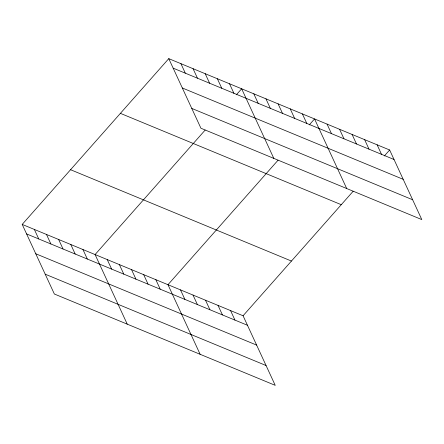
<?xml version="1.0" encoding="UTF-8"?>
<svg xmlns="http://www.w3.org/2000/svg" width="444" height="444" viewBox="0 0 444 444"><rect width="100%" height="100%" fill="white"/><g stroke="black" fill="none" stroke-linecap="round" stroke-linejoin="round"><path stroke-width="0.67" d="M22.2 224.414L243.073 315.762L275.23 385.353L54.357 294.011L22.2 224.414L168.77 58.647L389.643 149.989L421.8 219.586L200.927 128.238L168.77 58.647M205.161 130.064L95.088 254.556L127.245 324.153M236.38 94.755L241.658 88.789L273.815 158.386M278.049 160.212L167.976 284.704L200.133 354.295M309.268 124.903L314.546 118.931L346.703 188.528M243.073 315.762L353.147 191.264M384.365 155.955L389.643 149.989M173.166 68.154L394.039 159.501M182.329 87.984L403.196 179.326M191.764 108.414L412.637 199.756M120.402 113.348L341.275 204.695M70.568 169.713L291.442 261.055M26.596 233.927L247.463 325.269M35.753 253.752L256.626 345.099M45.194 274.181L266.067 365.529M377.128 144.816L381.518 154.323M364.613 139.638L369.003 149.145M352.092 134.46L356.488 143.973M339.577 129.287L343.972 138.794M327.062 124.109L331.457 133.616M302.397 113.908L306.793 123.415M290.248 108.885L294.644 118.393M278.099 103.863L282.495 113.37M265.956 98.834L270.346 108.347M253.807 93.812L258.203 103.324M229.509 83.766L233.905 93.273M217.36 78.743L221.756 88.251M205.217 73.715L209.607 83.228M193.068 68.692L197.458 78.2M180.919 63.67L185.315 73.177M230.558 310.584L234.948 320.091M218.037 305.405L222.433 314.918M205.522 300.233L209.918 309.74M193.007 295.055L197.402 304.562M180.492 289.877L184.887 299.389M155.827 279.681L160.223 289.188M143.678 274.653L148.074 284.166M131.529 269.63L135.925 279.143M119.386 264.607L123.776 274.115M107.237 259.585L111.627 269.092M82.939 249.534L87.335 259.046M70.79 244.511L75.186 254.018M58.641 239.488L63.037 248.995M46.498 234.465L50.888 243.972M34.349 229.437L38.745 238.95"/></g></svg>
